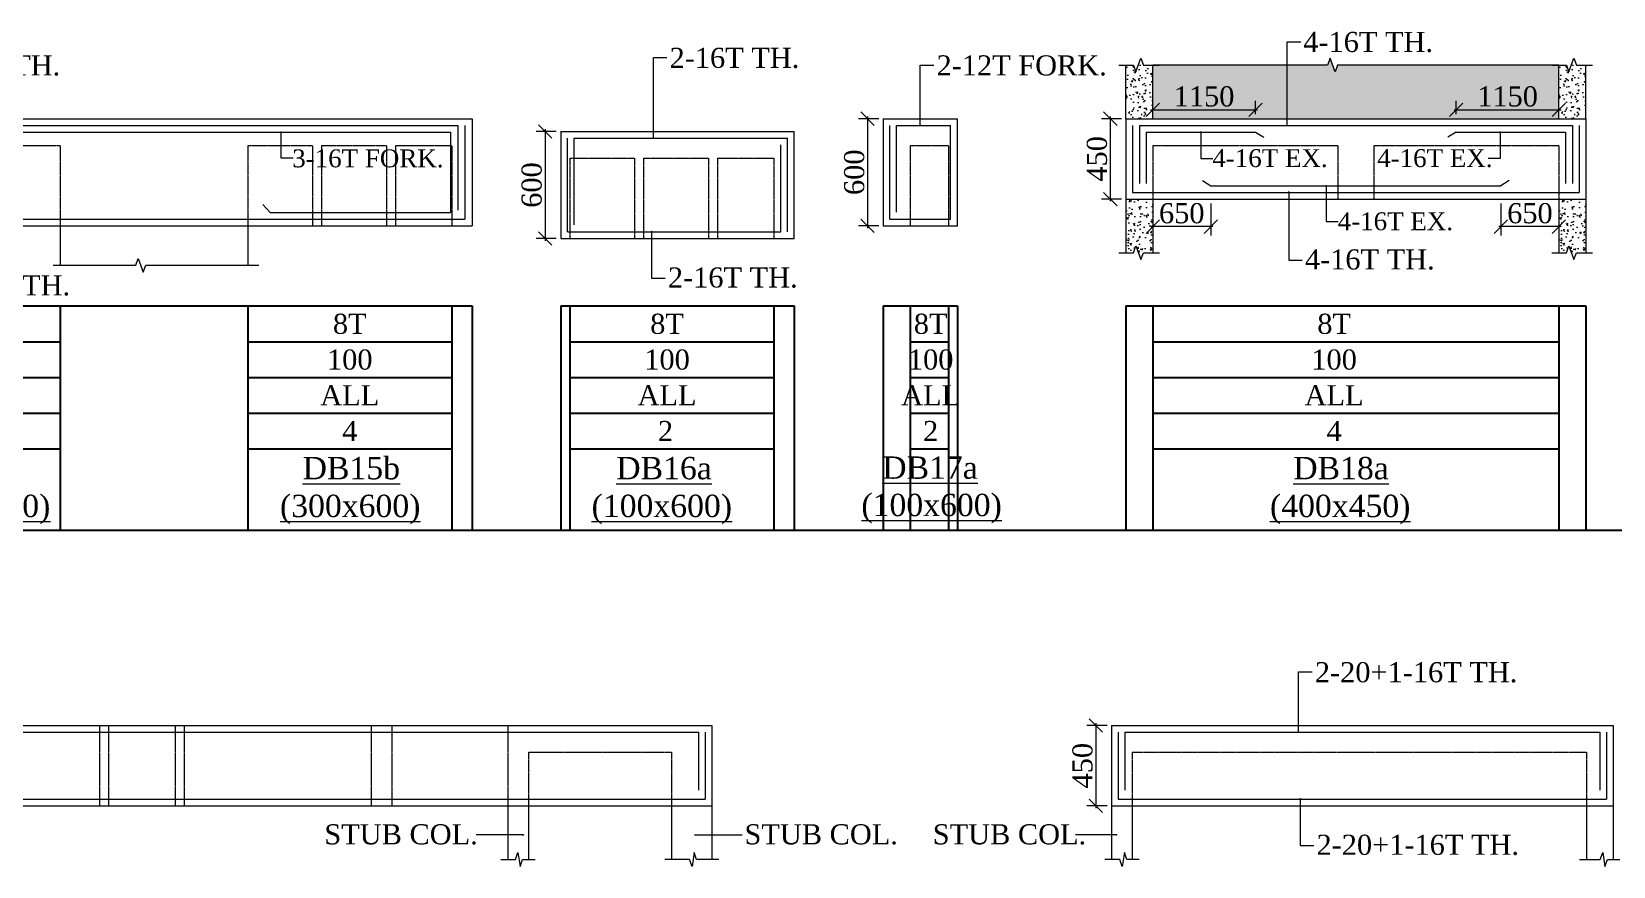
# Model space of a CAD drawing. Header units: millimetres. Extents: x 9787089 to 10042845, y -7706546 to -7623003.
# Drawn here: x 9929814 to 9947532, y -7682299 to -7672954 of the extents above; entities that cross this region are included whole.
import ezdxf
from ezdxf.enums import TextEntityAlignment as Align

# ---------------------------------------------------------------- set-up
doc = ezdxf.new("R2010")
doc.units = ezdxf.units.MM
doc.header["$LTSCALE"] = 10
doc.header["$PDMODE"] = 3
doc.linetypes.add('HIDDEN', pattern=[0.375, 0.25, -0.125])
doc.layers.add('S-COLUMN & WALL', color=7, linetype='Continuous', lineweight=18, true_color=0xfa321e)
for name, color, linetype, lineweight in [('S-CUT OUT LINE', 9, 'Continuous', 0), ('S-DIM L.S.', 7, 'Continuous', 0), ('S-HATCH', 8, 'Continuous', 0), ('S-L.S.SECTION', 5, 'Continuous', 0), ('S-L.S.SLAB LINE', 252, 'HIDDEN', 0), ('S-L.S.STEEL', 1, 'Continuous', 9), ('S-SECTION MARK', 7, 'Continuous', 0), ('S-TEXT', 7, 'Continuous', 0), ('S-TEXT L.S. BEAM NO.', 30, 'Continuous', 0), ('S-TEXT. L.S.', 7, 'Continuous', 0)]:
    doc.layers.add(name, color=color, linetype=linetype, lineweight=lineweight)
doc.layers.add('S-SHEET', color=250, linetype='Continuous')
doc.styles.add('135', font='arial.ttf', dxfattribs={"width": 0.8, "height": 135})
doc.styles.get("Standard").update_dxf_attribs({"font": 'arial.ttf'})
doc.styles.add('TEXT', font='times.ttf')
doc.dimstyles.new('75', dxfattribs={"dimtxt": 135, "dimasz": 90, "dimexe": 0.1, "dimexo": 0.03, "dimgap": 0.09, "dimtad": 1, "dimdec": 0, "dimzin": 0, "dimdsep": 46, "dimtxsty": '135', "dimblk": 'ARCHTICK', "dimcen": 0.09, "dimclrd": 256, "dimclre": 256, "dimclrt": 256, "dimadec": 0, "dimazin": 0, "dimtfac": 1, "dimtdec": 0, "dimtofl": 0, "dimtmove": 1, "dimatfit": 3, "dimldrblk": 'DOTSMALL', "dimfxl": 1, "dimtolj": 1, "dimtzin": 0, "dimlwd": -1, "dimlwe": -1, "dimarcsym": 0})
doc.dimstyles.new('SETU_1', dxfattribs={"dimtxt": 200, "dimasz": 150, "dimexe": 100, "dimexo": 50, "dimgap": 35, "dimtad": 1, "dimdec": 0, "dimzin": 0, "dimdsep": 46, "dimtxsty": 'Standard', "dimblk": 'OBLIQUE', "dimcen": 150, "dimdle": 25, "dimclrd": 256, "dimclre": 7, "dimclrt": 256, "dimadec": 0, "dimazin": 0, "dimtfac": 1, "dimtdec": 0, "dimtofl": 0, "dimtmove": 1, "dimatfit": 3, "dimfxl": 1, "dimtolj": 1, "dimtzin": 0, "dimlwd": -1, "dimlwe": 5, "dimarcsym": 1})
pattern_1 = [(50, (-308708.19, 96778.73), (182.184669, -15.9390855), [19.05, -209.55]), (355, (-308708.19, 96778.73), (-35.2434214, 191.0568452), [15.24, -167.6405842]), (100.4514447, (-308693, 96777.4), (146.941247, 175.117752), [16.1900088, -178.0902446]), (46.1842, (-308708.19, 96829.53), (271.079041, -42.042328), [28.575, -314.325]), (96.6355576, (-308685.6, 96826.03), (237.404134, 247.4261246), [24.285023, -267.135608]), (351.1841512, (-308708.2, 96829.53), (237.404134, 247.4261246), [22.859967, -251.459732]), (21, (-308682.79, 96816.83), (151.6143913, -102.2651982), [19.05, -209.55]), (326, (-308682.79, 96816.83), (61.8020283, 184.187966), [15.24, -167.64]), (71.451445, (-308670.15, 96808.3), (213.4164193, 81.922769), [16.1900088, -178.0899376]), (37.5, (-308708.186, 96778.73), (3.08860325, 84.55503887), [0, -165.608, 0, -170.18, 0, -168.275]), (7.5, (-308708.19, 96778.73), (66.8196625, 100.1805748), [0, -97.028, 0, -161.798, 0, -64.135]), (327.5, (-308764.83, 96778.73), (135.59059517, -5.728744), [0, -63.5, 0, -198.12, 0, -262.89]), (317.5, (-308790.23, 96778.73), (148.1291814, 25.426491), [0, -82.55, 0, -131.572, 0, -186.69])]
pattern_2 = [(50, (-303858.19, 96778.73), (182.184669, -15.9390855), [19.05, -209.55]), (355, (-303858.19, 96778.73), (-35.2434214, 191.0568452), [15.24, -167.6405842]), (100.4514447, (-303843, 96777.4), (146.941247, 175.117752), [16.1900088, -178.0902446]), (46.1842, (-303858.19, 96829.53), (271.079041, -42.042328), [28.575, -314.325]), (96.6355576, (-303835.6, 96826.03), (237.404134, 247.4261246), [24.285023, -267.135608]), (351.1841512, (-303858.2, 96829.53), (237.404134, 247.4261246), [22.859967, -251.459732]), (21, (-303832.79, 96816.83), (151.6143913, -102.2651982), [19.05, -209.55]), (326, (-303832.79, 96816.83), (61.8020283, 184.187966), [15.24, -167.64]), (71.451445, (-303820.15, 96808.3), (213.4164193, 81.922769), [16.1900088, -178.0899376]), (37.5, (-303858.186, 96778.73), (3.08860325, 84.55503887), [0, -165.608, 0, -170.18, 0, -168.275]), (7.5, (-303858.19, 96778.73), (66.8196625, 100.1805748), [0, -97.028, 0, -161.798, 0, -64.135]), (327.5, (-303914.83, 96778.73), (135.59059517, -5.728744), [0, -63.5, 0, -198.12, 0, -262.89]), (317.5, (-303940.23, 96778.73), (148.1291814, 25.426491), [0, -82.55, 0, -131.572, 0, -186.69])]

# ---------------------------------------------------------------- blocks, each defined once
blk = doc.blocks.new('_ArchTick')
at = {"color": 0, "linetype": 'ByBlock', "const_width": 0.15}
blk.add_lwpolyline([(-0.5, -0.5), (0.5, 0.5)], dxfattribs=at)
blk = doc.blocks.new('_Oblique')
at = {"color": 0, "linetype": 'ByBlock', "lineweight": -2}
blk.add_line((-0.5, -0.5), (0.5, 0.5), dxfattribs=at)
blk = doc.blocks.new('*D35')
at = {"layer": 'Defpoints', "color": 0, "transparency": 16777216}
for p in [(9935741, -7674071), (9935566, -7675271), (9935741, -7675271, 0)]:
    blk.add_point(p, dxfattribs=at)
at = {"layer": 'S-DIM L.S.', "color": 7, "lineweight": 5, "transparency": 16777216}
for p, q in [((9935691, -7674071), (9935466, -7674071)), ((9935691, -7675271), (9935466, -7675271))]:
    blk.add_line(p, q, dxfattribs=at)
at = {"layer": 'S-DIM L.S.', "transparency": 16777216}
blk.add_line((9935566, -7674046), (9935566, -7675296), dxfattribs=at)
at = {"layer": 'S-DIM L.S.', "transparency": 16777216, "xscale": 150, "yscale": 150, "zscale": 150}
for p, rotation in [((9935566, -7674071), 90), ((9935566, -7675271), 270)]:
    blk.add_blockref('_Oblique', p, dxfattribs=dict(at, rotation=rotation))
at = {"layer": 'S-DIM L.S.', "transparency": 16777216, "insert": (9935416, -7674671), "char_height": 225, "attachment_point": 5, "rotation": 90, "style": 'TEXT'}
blk.add_mtext('\\A1;600', dxfattribs=at)
blk = doc.blocks.new('*D36')
at = {"layer": 'Defpoints', "color": 0, "transparency": 16777216}
for p in [(9939353, -7673928), (9939178, -7675128), (9939353, -7675128)]:
    blk.add_point(p, dxfattribs=at)
at = {"layer": 'S-DIM L.S.', "color": 7, "lineweight": 5, "transparency": 16777216}
for p, q in [((9939303, -7673928), (9939078, -7673928)), ((9939303, -7675128), (9939078, -7675128))]:
    blk.add_line(p, q, dxfattribs=at)
at = {"layer": 'S-DIM L.S.', "transparency": 16777216}
blk.add_line((9939178, -7673903), (9939178, -7675153), dxfattribs=at)
at = {"layer": 'S-DIM L.S.', "transparency": 16777216, "xscale": 150, "yscale": 150, "zscale": 150}
for p, rotation in [((9939178, -7673928), 90), ((9939178, -7675128), 270)]:
    blk.add_blockref('_Oblique', p, dxfattribs=dict(at, rotation=rotation))
at = {"layer": 'S-DIM L.S.', "transparency": 16777216, "insert": (9939029, -7674528), "char_height": 225, "attachment_point": 5, "rotation": 90, "style": 'TEXT'}
blk.add_mtext('\\A1;600', dxfattribs=at)
blk = doc.blocks.new('*D37')
at = {"layer": 'Defpoints', "color": 0, "transparency": 16777216}
for p in [(9942072, -7673928), (9941897, -7674828), (9942072, -7674828)]:
    blk.add_point(p, dxfattribs=at)
at = {"layer": 'S-DIM L.S.', "color": 7, "lineweight": 5, "transparency": 16777216}
for p, q in [((9942022, -7673928), (9941797, -7673928)), ((9942022, -7674828), (9941797, -7674828))]:
    blk.add_line(p, q, dxfattribs=at)
at = {"layer": 'S-DIM L.S.', "transparency": 16777216}
blk.add_line((9941897, -7673903), (9941897, -7674853), dxfattribs=at)
at = {"layer": 'S-DIM L.S.', "transparency": 16777216, "xscale": 150, "yscale": 150, "zscale": 150}
for p, rotation in [((9941897, -7673928), 90), ((9941897, -7674828), 270)]:
    blk.add_blockref('_Oblique', p, dxfattribs=dict(at, rotation=rotation))
at = {"layer": 'S-DIM L.S.', "transparency": 16777216, "insert": (9941748, -7674378), "char_height": 225, "attachment_point": 5, "rotation": 90, "style": 'TEXT'}
blk.add_mtext('\\A1;450', dxfattribs=at)
blk = doc.blocks.new('*D44')
at = {"layer": 'Defpoints', "color": 0, "transparency": 16777216}
for p in [(9941911, -7680722), (9941735, -7681622), (9941911, -7681622)]:
    blk.add_point(p, dxfattribs=at)
at = {"layer": 'S-DIM L.S.', "color": 7, "lineweight": 5, "transparency": 16777216}
for p, q in [((9941861, -7680722), (9941635, -7680722)), ((9941861, -7681622), (9941635, -7681622))]:
    blk.add_line(p, q, dxfattribs=at)
at = {"layer": 'S-DIM L.S.', "transparency": 16777216}
blk.add_line((9941735, -7680697), (9941735, -7681647), dxfattribs=at)
at = {"layer": 'S-DIM L.S.', "transparency": 16777216, "xscale": 150, "yscale": 150, "zscale": 150}
for p, rotation in [((9941735, -7680722), 90), ((9941735, -7681622), 270)]:
    blk.add_blockref('_Oblique', p, dxfattribs=dict(at, rotation=rotation))
at = {"layer": 'S-DIM L.S.', "transparency": 16777216, "insert": (9941586, -7681172), "char_height": 225, "attachment_point": 5, "rotation": 90, "style": 'TEXT'}
blk.add_mtext('\\A1;450', dxfattribs=at)
blk = doc.blocks.new('*D63')
at = {"layer": 'Defpoints', "color": 0, "transparency": 16777216}
for p in [(9946272, -7674828), (9946922, -7674828), (9946272, -7675137)]:
    blk.add_point(p, dxfattribs=at)
at = {"layer": 'S-DIM L.S.', "color": 7, "lineweight": 5, "transparency": 16777216}
for p, q in [((9946272, -7674878), (9946272, -7675237)), ((9946922, -7674878), (9946922, -7675237))]:
    blk.add_line(p, q, dxfattribs=at)
at = {"layer": 'S-DIM L.S.', "transparency": 16777216}
blk.add_line((9946947, -7675137), (9946247, -7675137), dxfattribs=at)
at = {"layer": 'S-DIM L.S.', "transparency": 16777216, "xscale": 150, "yscale": 150, "zscale": 150, "rotation": 180}
blk.add_blockref('_Oblique', (9946272, -7675137), dxfattribs=at)
at = {"layer": 'S-DIM L.S.', "transparency": 16777216, "xscale": 150, "yscale": 150, "zscale": 150}
blk.add_blockref('_Oblique', (9946922, -7675137), dxfattribs=at)
at = {"layer": 'S-DIM L.S.', "transparency": 16777216, "insert": (9946597, -7674988), "char_height": 225, "attachment_point": 5, "style": 'TEXT'}
blk.add_mtext('\\A1;650', dxfattribs=at)
blk = doc.blocks.new('*D64')
at = {"layer": 'Defpoints', "color": 0, "transparency": 16777216}
for p in [(9942372, -7674828), (9943022, -7674828), (9942372, -7675137)]:
    blk.add_point(p, dxfattribs=at)
at = {"layer": 'S-DIM L.S.', "color": 7, "lineweight": 5, "transparency": 16777216}
for p, q in [((9942372, -7674878), (9942372, -7675237)), ((9943022, -7674878), (9943022, -7675237))]:
    blk.add_line(p, q, dxfattribs=at)
at = {"layer": 'S-DIM L.S.', "transparency": 16777216}
blk.add_line((9943047, -7675137), (9942347, -7675137), dxfattribs=at)
at = {"layer": 'S-DIM L.S.', "transparency": 16777216, "xscale": 150, "yscale": 150, "zscale": 150, "rotation": 180}
blk.add_blockref('_Oblique', (9942372, -7675137), dxfattribs=at)
at = {"layer": 'S-DIM L.S.', "transparency": 16777216, "xscale": 150, "yscale": 150, "zscale": 150}
blk.add_blockref('_Oblique', (9943022, -7675137), dxfattribs=at)
at = {"layer": 'S-DIM L.S.', "transparency": 16777216, "insert": (9942697, -7674988), "char_height": 225, "attachment_point": 5, "style": 'TEXT'}
blk.add_mtext('\\A1;650', dxfattribs=at)
blk = doc.blocks.new('*D65')
at = {"layer": 'Defpoints', "color": 0, "transparency": 16777216}
for p in [(9943522, -7673830), (9942372, -7673928, 0), (9943522, -7673928, 0)]:
    blk.add_point(p, dxfattribs=at)
at = {"layer": 'S-DIM L.S.', "transparency": 16777216}
blk.add_line((9942347, -7673830), (9943547, -7673830), dxfattribs=at)
at = {"layer": 'S-DIM L.S.', "color": 7, "lineweight": 5, "transparency": 16777216}
for p, q in [((9942372, -7673878), (9942372, -7673730)), ((9943522, -7673878), (9943522, -7673730))]:
    blk.add_line(p, q, dxfattribs=at)
at = {"layer": 'S-DIM L.S.', "transparency": 16777216, "xscale": 150, "yscale": 150, "zscale": 150, "rotation": 180}
blk.add_blockref('_Oblique', (9942372, -7673830), dxfattribs=at)
at = {"layer": 'S-DIM L.S.', "transparency": 16777216, "xscale": 150, "yscale": 150, "zscale": 150}
blk.add_blockref('_Oblique', (9943522, -7673830), dxfattribs=at)
at = {"layer": 'S-DIM L.S.', "transparency": 16777216, "insert": (9942947, -7673680), "char_height": 225, "attachment_point": 5, "style": 'TEXT'}
blk.add_mtext('\\A1;1150', dxfattribs=at)
blk = doc.blocks.new('*D66')
at = {"layer": 'Defpoints', "color": 0, "transparency": 16777216}
for p in [(9946922, -7673830), (9945772, -7673928, 0), (9946922, -7673928, 0)]:
    blk.add_point(p, dxfattribs=at)
at = {"layer": 'S-DIM L.S.', "transparency": 16777216}
blk.add_line((9945747, -7673830), (9946947, -7673830), dxfattribs=at)
at = {"layer": 'S-DIM L.S.', "color": 7, "lineweight": 5, "transparency": 16777216}
for p, q in [((9945772, -7673878), (9945772, -7673730)), ((9946922, -7673878), (9946922, -7673730))]:
    blk.add_line(p, q, dxfattribs=at)
at = {"layer": 'S-DIM L.S.', "transparency": 16777216, "xscale": 150, "yscale": 150, "zscale": 150, "rotation": 180}
blk.add_blockref('_Oblique', (9945772, -7673830), dxfattribs=at)
at = {"layer": 'S-DIM L.S.', "transparency": 16777216, "xscale": 150, "yscale": 150, "zscale": 150}
blk.add_blockref('_Oblique', (9946922, -7673830), dxfattribs=at)
at = {"layer": 'S-DIM L.S.', "transparency": 16777216, "insert": (9946347, -7673680), "char_height": 225, "attachment_point": 5, "style": 'TEXT'}
blk.add_mtext('\\A1;1150', dxfattribs=at)

msp = doc.modelspace()

# ---------------------------------------------------------------- hatches: boundary and pattern name
at = {"layer": 'S-HATCH', "linetype": 'ByBlock'}
h = msp.add_hatch(dxfattribs=at)
h.set_pattern_fill('AR-CONC', color=256)
h.set_pattern_definition(pattern_1)
h.paths.add_polyline_path([(9942372.2, -7673328.3), (9942267.6, -7673328.3), (9942239.7, -7673251.4), (9942183.7, -7673405.1), (9942155.7, -7673328.3), (9942072.2, -7673328.3), (9942072.2, -7673928.3), (9942372.2, -7673928.3)])
at = {"layer": 'S-HATCH'}
h = msp.add_hatch(dxfattribs=at)
h.set_pattern_fill('AR-CONC', color=256)
h.set_pattern_definition([(50, (-136152.8, -51780.12), (182.184669, -15.9390855), [19.05, -209.55]), (355, (-136152.8, -51780.12), (-35.2434214, 191.0568452), [15.24, -167.6405842]), (100.4514447, (-136137.62, -51781.45), (146.941247, 175.117752), [16.1900088, -178.0902446]), (46.1842, (-136152.8, -51729.32), (271.079041, -42.042328), [28.575, -314.325]), (96.6355576, (-136130.2, -51732.83), (237.404134, 247.4261246), [24.285023, -267.135608]), (351.1841512, (-136152.8, -51729.32), (237.404134, 247.4261246), [22.859967, -251.459732]), (21, (-136127.4, -51742.02), (151.6143913, -102.2651982), [19.05, -209.55]), (326, (-136127.4, -51742.02), (61.8020283, 184.187966), [15.24, -167.64]), (71.451445, (-136114.77, -51750.54), (213.4164193, 81.922769), [16.1900088, -178.0899376]), (37.5, (-136152.8, -51780.12), (3.08860325, 84.55503887), [0, -165.608, 0, -170.18, 0, -168.275]), (7.5, (-136152.8, -51780.12), (66.8196625, 100.1805748), [0, -97.028, 0, -161.798, 0, -64.135]), (327.5, (-136209.44, -51780.12), (135.59059517, -5.728744), [0, -63.5, 0, -198.12, 0, -262.89]), (317.5, (-136234.84, -51780.12), (148.1291814, 25.426491), [0, -82.55, 0, -131.572, 0, -186.69])])
h.paths.add_polyline_path([(9946922.2, -7673328.3), (9944441.8, -7673328.3), (9944413.8, -7673405.1), (9944357.9, -7673251.4), (9944329.9, -7673328.3), (9942372.2, -7673328.3), (9942372.2, -7673928.3), (9946922.2, -7673928.3)])
at = {"layer": 'S-HATCH', "linetype": 'ByBlock'}
h = msp.add_hatch(dxfattribs=at)
h.set_pattern_fill('AR-CONC', color=256)
h.set_pattern_definition(pattern_2)
h.paths.add_polyline_path([(9947222.2, -7673328.3), (9947117.6, -7673328.3), (9947089.7, -7673251.4), (9947033.7, -7673405.1), (9947005.7, -7673328.3), (9946922.2, -7673328.3), (9946922.2, -7673928.3), (9947222.2, -7673928.3)])
h = msp.add_hatch(dxfattribs=at)
h.set_pattern_fill('AR-CONC', color=256)
h.set_pattern_definition(pattern_1)
h.paths.add_polyline_path([(9942372.2, -7675428.3), (9942267.6, -7675428.3), (9942239.7, -7675505.1), (9942183.7, -7675351.4), (9942155.7, -7675428.3), (9942072.2, -7675428.3), (9942072.2, -7674828.3), (9942372.2, -7674828.3)])
h = msp.add_hatch(dxfattribs=at)
h.set_pattern_fill('AR-CONC', color=256)
h.set_pattern_definition(pattern_2)
h.paths.add_polyline_path([(9947222.2, -7675428.3), (9947117.6, -7675428.3), (9947089.7, -7675505.1), (9947033.7, -7675351.4), (9947005.7, -7675428.3), (9946922.2, -7675428.3), (9946922.2, -7674828.3), (9947222.2, -7674828.3)])

# ---------------------------------------------------------------- linework, layer by layer
at = {"layer": 'S-COLUMN & WALL', "color": 230, "ltscale": 0.1, "true_color": 0xff148a}
for p, q in [((9935148.3, -7681622.1, 0), (9935148.3, -7682222.1, 0)), ((9935378.3, -7681622.1, 0), (9935378.3, -7682222.1, 0))]:
    msp.add_line(p, q, dxfattribs=at)
at = {"layer": 'S-COLUMN & WALL', "color": 20, "ltscale": 0.1, "true_color": 0xff2424}
for p, q in [((9936983.2, -7681622.1, 0), (9936983.2, -7682222.1, 0)), ((9937433.2, -7681622.1), (9937433.2, -7682222.1)), ((9941910.6, -7681622.1, 0), (9941910.6, -7682222.1, 0)), ((9942140.6, -7681622.1), (9942140.6, -7682222.1))]:
    msp.add_line(p, q, dxfattribs=at)
at = {"layer": 'S-COLUMN & WALL', "color": 230, "ltscale": 0.1, "true_color": 0xff148a, "elevation": 0}
msp.add_lwpolyline([(9935070, -7682222.1), (9935233.1, -7682222.1), (9935261.1, -7682145.3), (9935285.1, -7682299), (9935313, -7682222.1), (9935453.3, -7682222.1)], dxfattribs=at)
at = {"layer": 'S-COLUMN & WALL', "color": 20, "ltscale": 0.1, "true_color": 0xff2424, "elevation": 0}
for points in [[(9937511.5, -7682222.1), (9937263.3, -7682222.1), (9937235.3, -7682145.3), (9937211.3, -7682299), (9937183.4, -7682222.1), (9936908.2, -7682222.1)], [(9942218.9, -7682222.1), (9942083.2, -7682222.1), (9942055.2, -7682145.3), (9942031.2, -7682299), (9942003.3, -7682222.1), (9941835.6, -7682222.1)]]:
    msp.add_lwpolyline(points, dxfattribs=at)
at = {"layer": 'S-CUT OUT LINE', "color": 5, "elevation": 0}
for points in [[(9941993.9, -7673328.3), (9942155.7, -7673328.3), (9942183.7, -7673405.1), (9942239.7, -7673251.4), (9942267.6, -7673328.3), (9942447.2, -7673328.3)], [(9946922.2, -7673328.3), (9944441.8, -7673328.3), (9944413.8, -7673405.1), (9944357.9, -7673251.4), (9944329.9, -7673328.3), (9942372.2, -7673328.3)], [(9946843.9, -7673328.3), (9947005.7, -7673328.3), (9947033.7, -7673405.1), (9947089.7, -7673251.4), (9947117.6, -7673328.3), (9947297.2, -7673328.3)], [(9930057, -7675568.6), (9930979.6, -7675568.6), (9931007.6, -7675491.8), (9931063.5, -7675645.5), (9931091.5, -7675568.6), (9932359.2, -7675568.6)], [(9941993.9, -7675428.3), (9942155.7, -7675428.3), (9942183.7, -7675351.4), (9942239.7, -7675505.1), (9942267.6, -7675428.3), (9942447.2, -7675428.3)], [(9946843.9, -7675428.3), (9947005.7, -7675428.3), (9947033.7, -7675351.4), (9947089.7, -7675505.1), (9947117.6, -7675428.3), (9947297.2, -7675428.3)]]:
    msp.add_lwpolyline(points, dxfattribs=at)
at = {"layer": 'S-L.S.SECTION'}
for p, q in [((9942072.2, -7673928.3, 0), (9942072.2, -7673328.3, 0)), ((9942372.2, -7673928.3, 0), (9942372.2, -7673328.3, 0)), ((9946922.2, -7673928.3, 0), (9946922.2, -7673328.3, 0)), ((9947222.2, -7673928.3, 0), (9947222.2, -7673328.3, 0)), ((9926540.2, -7673928.3), (9934750.3, -7673928.3)), ((9934750.3, -7673928.3), (9934750.3, -7675128.3)), ((9935741.1, -7674070.6), (9938356.1, -7674070.6, 0)), ((9935741.1, -7674070.6), (9935741.1, -7675270.6)), ((9938356.1, -7675270.6, 0), (9938356.1, -7674070.6, 0)), ((9939353.5, -7673928.3), (9940183.5, -7673928.3)), ((9939353.5, -7673928.3), (9939353.5, -7675128.3)), ((9940183.5, -7675128.3), (9940183.5, -7673928.3)), ((9942072.2, -7673928.3), (9947222.3, -7673928.3, 0)), ((9942072.2, -7673928.3), (9942072.2, -7674828.3)), ((9947222.3, -7673928.3, 0), (9947222.3, -7674828.3, 0)), ((9942072.2, -7674828.3), (9947222.3, -7674828.3, 0)), ((9942072.2, -7674828.3, 0), (9942072.2, -7675428.3, 0)), ((9942372.2, -7674828.3, 0), (9942372.2, -7675428.3, 0)), ((9946922.2, -7674828.3, 0), (9946922.2, -7675428.3, 0)), ((9947222.2, -7674828.3, 0), (9947222.2, -7675428.3, 0)), ((9926540.2, -7675128.3), (9934750.3, -7675128.3)), ((9930135.2, -7675128.3), (9930135.2, -7675568.6)), ((9932235.2, -7675128.3), (9932235.2, -7675568.6)), ((9939353.5, -7675128.3), (9940183.5, -7675128.3)), ((9935741.1, -7675270.6), (9938356.1, -7675270.6, 0)), ((9925113.2, -7680722.1, 0), (9937433.2, -7680722.1)), ((9937433.2, -7680722.1), (9937433.2, -7681622.1)), ((9941910.6, -7680722.1), (9947530.6, -7680722.1, 0)), ((9941910.6, -7680722.1), (9941910.6, -7681622.1)), ((9947530.6, -7680722.1, 0), (9947530.6, -7681622.1, 0)), ((9925113.2, -7681622.1, 0), (9937433.2, -7681622.1)), ((9941910.6, -7681622.1), (9947530.6, -7681622.1, 0)), ((9947230.5, -7681622.1), (9947230.5, -7682222.1)), ((9947530.5, -7681622.1, 0), (9947530.5, -7682222.1, 0))]:
    msp.add_line(p, q, dxfattribs=at)
at = {"layer": 'S-L.S.SECTION', "elevation": 0}
msp.add_lwpolyline([(9947152.2, -7682222.1), (9947385.4, -7682222.1), (9947413.4, -7682145.3), (9947437.3, -7682299), (9947465.3, -7682222.1), (9947605.5, -7682222.1)], dxfattribs=at)
at = {"layer": 'S-L.S.SLAB LINE', "ltscale": 0.3}
for p, q in [((9928340.2, -7674228.3), (9930135.2, -7674228.3)), ((9930135.2, -7674228.3), (9930135.2, -7675128.3)), ((9932235.2, -7674228.3), (9932960.2, -7674228.3)), ((9932235.2, -7674228.3), (9932235.2, -7675128.3)), ((9932960.2, -7674228.3), (9932960.2, -7675128.3)), ((9933060.2, -7674228.3), (9933790.2, -7674228.3)), ((9933060.2, -7674228.3), (9933060.2, -7675128.3)), ((9933790.2, -7674228.3), (9933790.2, -7675128.3)), ((9933890.2, -7674228.3), (9934520.2, -7674228.3)), ((9933890.2, -7674228.3), (9933890.2, -7675128.3)), ((9934520.2, -7674228.3), (9934520.2, -7675128.3)), ((9939353.5, -7674228.3), (9939353.5, -7674228.3)), ((9939653.5, -7674228.3), (9940083.5, -7674228.3)), ((9939653.5, -7674228.3), (9939653.5, -7675128.3)), ((9940083.5, -7674228.3), (9940083.5, -7675128.3)), ((9942372.3, -7674228.3, 0), (9944447.2, -7674228.3, 0)), ((9942372.3, -7674228.3, 0), (9942372.3, -7674828.3, 0)), ((9944447.2, -7674228.3), (9944447.2, -7674828.3)), ((9944847.2, -7674228.3), (9946922.2, -7674228.3, 0)), ((9944847.2, -7674228.3), (9944847.2, -7674828.3)), ((9946922.2, -7674228.3, 0), (9946922.2, -7674828.3, 0)), ((9935741.1, -7674370.6), (9935741.1, -7674370.6)), ((9935841, -7674370.6, 0), (9936568.6, -7674370.6)), ((9935841, -7674370.6, 0), (9935841, -7675270.6, 0)), ((9936568.6, -7674370.6), (9936568.6, -7675270.6)), ((9936668.6, -7674370.6), (9937396.1, -7674370.6)), ((9936668.6, -7674370.6), (9936668.6, -7675270.6)), ((9937396.1, -7674370.6), (9937396.1, -7675270.6)), ((9937496.1, -7674370.6), (9938126.1, -7674370.6, 0)), ((9937496.1, -7674370.6), (9937496.1, -7675270.6)), ((9938126.1, -7674370.6, 0), (9938126.1, -7675270.6, 0)), ((9930573.2, -7680722.1), (9930573.2, -7681622.1)), ((9930673.2, -7680722.1), (9930673.2, -7681622.1)), ((9931423.2, -7680722.1), (9931423.2, -7681622.1)), ((9931523.2, -7680722.1), (9931523.2, -7681622.1)), ((9933618.3, -7680722.1), (9933618.3, -7681622.1)), ((9933848.3, -7680722.1), (9933848.3, -7681622.1)), ((9935148.3, -7680722.1, 0), (9935148.3, -7681622.1, 0)), ((9935378.3, -7681022.1, 0), (9935378.3, -7681622.1, 0)), ((9935378.3, -7681022.1, 0), (9936983.2, -7681022.1)), ((9936983.2, -7681022.1), (9936983.2, -7681622.1)), ((9942140.7, -7681022.1), (9947230.5, -7681022.1, 0)), ((9942140.7, -7681022.1), (9942140.7, -7681622.1)), ((9947230.5, -7681022.1), (9947230.5, -7681622.1))]:
    msp.add_line(p, q, dxfattribs=at)
at = {"layer": 'S-L.S.STEEL'}
for p, q in [((9926690.2, -7674003.3), (9934586.4, -7674003.3)), ((9926765.2, -7674078.3), (9934504.4, -7674078.3)), ((9934504.4, -7674078.3), (9934504.4, -7674978.3)), ((9934586.4, -7674003.3), (9934586.4, -7674953.4)), ((9934668.3, -7674003.3), (9934668.3, -7675053.3)), ((9939428.5, -7675053.3), (9939428.5, -7674003.3)), ((9939503.5, -7674003.3), (9940108.5, -7674003.3)), ((9939503.5, -7674973.6), (9939503.5, -7674003.3)), ((9940108.5, -7675053.3), (9940108.5, -7674003.3)), ((9942147.2, -7674004.7), (9942147.2, -7674753.3)), ((9942222.2, -7674003.3), (9942222.2, -7674652)), ((9942297.2, -7674078.3), (9942297.2, -7674652)), ((9943522.2, -7674078.3, 0), (9943615.7, -7674135.5, 0)), ((9945772.2, -7674078.3, 0), (9945678.7, -7674135.5, 0)), ((9946997.3, -7674078.3, 0), (9946997.3, -7674652, 0)), ((9947072.3, -7674003.3, 0), (9947072.3, -7674652, 0)), ((9947147.3, -7674004.7, 0), (9947147.3, -7674753.3, 0)), ((9935816.1, -7675195.6), (9935816.1, -7674145.6)), ((9935891.1, -7674145.6), (9938281.1, -7674145.6, 0)), ((9935891.1, -7675116), (9935891.1, -7674145.6)), ((9938206.1, -7675195.6, 0), (9938206.1, -7674220.6, 0)), ((9938281.1, -7675195.6, 0), (9938281.1, -7674145.6, 0)), ((9942147.2, -7674753.3), (9947147.3, -7674753.3, 0)), ((9942928.8, -7674621, 0), (9943022.3, -7674678.3, 0)), ((9943022.3, -7674678.3, 0), (9946272.3, -7674678.3, 0)), ((9946365.8, -7674621, 0), (9946272.3, -7674678.3, 0)), ((9932403.6, -7674888.3), (9932486.2, -7674978.3)), ((9926615.2, -7675053.3), (9934668.3, -7675053.3)), ((9932486.2, -7674978.3), (9934504.4, -7674978.3)), ((9939428.5, -7675053.3), (9940108.5, -7675053.3)), ((9935816.1, -7675195.6), (9938206.1, -7675195.6, 0)), ((9937283.2, -7680797.1), (9937283.2, -7681445.9)), ((9937358.2, -7680798.5), (9937358.2, -7681547.1)), ((9941985.6, -7680798.5), (9941985.6, -7681547.1)), ((9942060.6, -7680797.1), (9942060.6, -7681445.9)), ((9947380.6, -7680797.1, 0), (9947380.6, -7681445.9, 0)), ((9947455.6, -7680798.5, 0), (9947455.6, -7681547.1, 0)), ((9925188.2, -7681547.1, 0), (9937358.2, -7681547.1)), ((9941985.6, -7681547.1), (9947455.6, -7681547.1, 0))]:
    msp.add_line(p, q, dxfattribs=at)
for points in [[(9942222.2, -7674003.3, 0), (9947072.3, -7674003.3, 0)], [(9942297.2, -7674078.3, 0), (9943522.2, -7674078.3, 0)], [(9945772.2, -7674078.3, 0), (9946997.3, -7674078.3, 0)], [(9925263.2, -7680797.1, 0), (9937283.2, -7680797.1, 0)], [(9942060.6, -7680797.1, 0), (9947380.6, -7680797.1, 0)]]:
    msp.add_polyline3d(points, dxfattribs=at)
at = {"layer": 'S-SHEET'}
for p, q in [((9926540.2, -7676024.8, 0), (9934750.3, -7676024.8, 0)), ((9930135.2, -7676024.8), (9930135.2, -7678534)), ((9932235.2, -7676024.8), (9932235.2, -7678534)), ((9934520.3, -7676024.8), (9934520.3, -7678534)), ((9934750.3, -7676024.8), (9934750.3, -7678534)), ((9935741.1, -7676024.8, 0), (9938356.1, -7676024.8, 0)), ((9935741.1, -7676024.8), (9935741.1, -7678534)), ((9935841, -7676024.8), (9935841, -7678534)), ((9938126.1, -7676024.8), (9938126.1, -7678534)), ((9938356.1, -7676024.8), (9938356.1, -7678534)), ((9939353.5, -7676024.8, 0), (9940183.5, -7676024.8, 0)), ((9939353.5, -7676024.8), (9939353.5, -7678534)), ((9939653.5, -7676024.8, 0), (9939653.5, -7678534, 0)), ((9940083.5, -7676024.8), (9940083.5, -7678534)), ((9940183.5, -7676024.8), (9940183.5, -7678534)), ((9942072.2, -7676024.8, 0), (9947222.2, -7676024.8, 0)), ((9942072.2, -7676024.8), (9942072.2, -7678534)), ((9942372.2, -7676024.8, 0), (9942372.2, -7678534, 0)), ((9946922.2, -7676024.8, 0), (9946922.2, -7678534, 0)), ((9947222.2, -7676024.8), (9947222.2, -7678534)), ((9928340.2, -7676424.8, 0), (9930135.2, -7676424.8, 0)), ((9932235.2, -7676424.8, 0), (9934520.3, -7676424.8, 0)), ((9935841, -7676424.8, 0), (9938126.1, -7676424.8, 0)), ((9939653.5, -7676424.8, 0), (9940083.5, -7676424.8, 0)), ((9942372.2, -7676424.8, 0), (9946922.2, -7676424.8, 0)), ((9928340.2, -7676824.8, 0), (9930135.2, -7676824.8, 0)), ((9932235.2, -7676824.8, 0), (9934520.3, -7676824.8, 0)), ((9935841, -7676824.8, 0), (9938126.1, -7676824.8, 0)), ((9939653.5, -7676824.8, 0), (9940083.5, -7676824.8, 0)), ((9942372.2, -7676824.8, 0), (9946922.2, -7676824.8, 0)), ((9928340.2, -7677224.8, 0), (9930135.2, -7677224.8, 0)), ((9932235.2, -7677224.8, 0), (9934520.3, -7677224.8, 0)), ((9935841, -7677224.8, 0), (9938126.1, -7677224.8, 0)), ((9939653.5, -7677224.8, 0), (9940083.5, -7677224.8, 0)), ((9942372.2, -7677224.8, 0), (9946922.2, -7677224.8, 0)), ((9928340.2, -7677624.8, 0), (9930135.2, -7677624.8, 0)), ((9932235.2, -7677624.8, 0), (9934520.3, -7677624.8, 0)), ((9935841, -7677624.8, 0), (9938126.1, -7677624.8, 0)), ((9939653.5, -7677624.8, 0), (9940083.5, -7677624.8, 0)), ((9942372.2, -7677624.8, 0), (9946922.2, -7677624.8, 0)), ((9914783.4, -7678534), (9966117.6, -7678534)), ((9926540.2, -7678534, 0), (9934750.3, -7678534, 0)), ((9935741.1, -7678534, 0), (9938356.1, -7678534, 0)), ((9939353.5, -7678534, 0), (9940183.5, -7678534, 0)), ((9942072.2, -7678534, 0), (9947222.2, -7678534, 0))]:
    msp.add_line(p, q, dxfattribs=at)

# ---------------------------------------------------------------- texts
at = {"layer": 'S-COLUMN & WALL', "color": 230, "ltscale": 0.1, "true_color": 0xff148a, "style": 'TEXT'}
msp.add_text('STUB COL.', height=225, dxfattribs=at).set_placement((9933092.9, -7682052.7, 0))
at = {"layer": 'S-COLUMN & WALL', "color": 20, "ltscale": 0.1, "true_color": 0xff2424, "style": 'TEXT'}
for p in [(9937799, -7682052.7, 0), (9939908.1, -7682052.7, 0)]:
    msp.add_text('STUB COL.', height=225, dxfattribs=at).set_placement(p)
at = {"layer": 'S-TEXT', "linetype": 'ByBlock', "style": 'TEXT'}
for s, p in [('8T', (9933377.5, -7676224.8, 0)), ('8T', (9936931.6, -7676224.8, 0)), ('8T', (9939884.5, -7676224.8, 0)), ('8T', (9944403.8, -7676224.8, 0)), ('100', (9933377.5, -7676624.8, 0)), ('100', (9936931.6, -7676624.8, 0)), ('100', (9939884.5, -7676624.8, 0)), ('100', (9944403.8, -7676624.8, 0)), ('ALL', (9933377.5, -7677024.8, 0)), ('ALL', (9936931.6, -7677024.8, 0)), ('ALL', (9939884.5, -7677024.8, 0)), ('ALL', (9944403.8, -7677024.8, 0)), ('4', (9933377.5, -7677424.8, 0)), ('2', (9936914.3, -7677424.8, 0)), ('2', (9939884.5, -7677424.8, 0)), ('4', (9944403.8, -7677424.8, 0))]:
    msp.add_text(s, height=225, dxfattribs=at).set_placement(p, align=Align.MIDDLE_CENTER)
at = {"layer": 'S-TEXT L.S. BEAM NO.', "linetype": 'ByBlock', "style": 'TEXT'}
for s, p in [('%%UDB15b', (9932849.7, -7677965.4, 0)), ('%%U(300x600)', (9928450.4, -7678388.4, 0)), ('%%U(300x600)', (9932596.1, -7678388.4, 0))]:
    msp.add_text(s, height=250, dxfattribs=at).set_placement(p)
at = {"layer": 'S-TEXT L.S. BEAM NO.', "color": 2, "linetype": 'ByBlock', "style": 'TEXT'}
for s, p in [('%%UDB16a', (9936362.8, -7677965.4, 0)), ('%%UDB17a', (9939341.8, -7677959.8, 0)), ('%%U(100x600)', (9936086.5, -7678388.4, 0)), ('%%U(100x600)', (9939108.6, -7678377.9, 0))]:
    msp.add_text(s, height=250, dxfattribs=at).set_placement(p)
at = {"layer": 'S-TEXT L.S. BEAM NO.', "color": 221, "linetype": 'ByBlock', "style": 'TEXT'}
for s, p in [('%%UDB18a', (9943946.1, -7677965.4, 0)), ('%%U(400x450)', (9943685.5, -7678388.4, 0))]:
    msp.add_text(s, height=250, dxfattribs=at).set_placement(p)
at = {"layer": 'S-TEXT. L.S.', "style": 'TEXT'}
for s, height, p in [('4-16T TH.', 225, (9944058.2, -7673181.3, 0)), ('2-16T TH.', 225, (9936959.7, -7673359.4, 0)), ('3-20T TH.', 225, (9928680.5, -7673444, 0)), ('2-12T FORK.', 225, (9939950.3, -7673444, 0)), ('3-16T FORK.', 200, (9932733.1, -7674472.4, 0)), ('4-16T EX.', 200, (9943039.5, -7674469.5, 0)), ('4-16T EX.', 200, (9944886.3, -7674469.5, 0)), ('4-16T EX.', 200, (9944444, -7675176.7, 0)), ('4-16T TH.', 225, (9944076.6, -7675616.3, 0)), ('2-16T TH.', 225, (9936941, -7675818.5, 0)), ('3-20T TH.', 225, (9928792.1, -7675907, 0)), ('2-20+1-16T TH.', 225, (9944188.1, -7680237.9, 0)), ('2-20+1-16T TH.', 225, (9944206.5, -7682170, 0))]:
    msp.add_text(s, height=height, dxfattribs=at).set_placement(p)

# ---------------------------------------------------------------- dimensions: what is measured, and where the dimension line sits
at = {"layer": 'S-DIM L.S.'}
for base, p1, p2, picture, middle in [((9943522.2, -7673829.9), (9942372.2, -7673928.3, 0), (9943522.2, -7673928.3, 0), '*D65', (9942947.2, -7673680.5)), ((9946922.2, -7673829.9, 0), (9945772.2, -7673928.3, 0), (9946922.2, -7673928.3, 0), '*D66', (9946347.2, -7673680.5, 0))]:
    dim = msp.add_linear_dim(base=base, p1=p1, p2=p2, dimstyle='SETU_1', override={"dimtxt": 225, "dimtxsty": 'TEXT'}, dxfattribs=at)
    dim.commit()
    dim.dimension.update_dxf_attribs({"geometry": picture, "text_midpoint": middle})
at = {"layer": 'S-DIM L.S.', "color": 7}
for base, p1, p2, picture, middle in [((9939178.3, -7675128.3, 0), (9939353.5, -7673928.3, 0), (9939353.5, -7675128.3, 0), '*D36', (9939028.9, -7674528.3, 0)), ((9941897, -7674828.3, 0), (9942072.2, -7673928.3, 0), (9942072.2, -7674828.3, 0), '*D37', (9941747.6, -7674378.3, 0)), ((9935565.9, -7675270.6, 0), (9935741.1, -7674070.6, 0), (9935741.1, -7675270.6), '*D35', (9935416.5, -7674670.6, 0)), ((9941735.4, -7681622.1, 0), (9941910.6, -7680722.1, 0), (9941910.6, -7681622.1, 0), '*D44', (9941586, -7681172.1, 0))]:
    dim = msp.add_linear_dim(base=base, p1=p1, p2=p2, angle=90, dimstyle='SETU_1', override={"dimtxt": 225, "dimlfac": 0.5, "dimtxsty": 'TEXT'}, dxfattribs=at)
    dim.commit()
    dim.dimension.update_dxf_attribs({"geometry": picture, "text_midpoint": middle})
at = {"layer": 'S-DIM L.S.'}
for base, p1, p2, picture, middle in [((9942372.3, -7675137.2, 0), (9943022.3, -7674828.3, 0), (9942372.3, -7674828.3, 0), '*D64', (9942697.3, -7675137.2, 0)), ((9946272.3, -7675137.2, 0), (9946922.3, -7674828.3, 0), (9946272.3, -7674828.3, 0), '*D63', (9946597.3, -7675137.2, 0))]:
    dim = msp.add_linear_dim(base=base, p1=p1, p2=p2, dimstyle='SETU_1', override={"dimtxt": 225, "dimtxsty": 'TEXT'}, dxfattribs=at)
    dim.commit()
    dim.dimension.update_dxf_attribs({"geometry": picture, "text_midpoint": middle, "dimtype": 160})

# ---------------------------------------------------------------- leaders
at = {"layer": 'S-SECTION MARK'}
for points in [[(9943876.6, -7674003.3, 0), (9943876.6, -7673066.1, 0), (9944029.1, -7673066.1, 0)], [(9936778.1, -7674145.6, 0), (9936778.1, -7673244.2, 0), (9936930.6, -7673244.2, 0)], [(9939768.7, -7674003.3, 0), (9939768.7, -7673328.9, 0), (9939921.2, -7673328.9, 0)], [(9932605.2, -7674078.3, 0), (9932605.2, -7674367.2, 0), (9932744.6, -7674367.2, 0)], [(9942909.7, -7674078.3, 0), (9942909.7, -7674373.4, 0), (9943044.2, -7674373.4, 0)], [(9946262.8, -7674078.3, 0), (9946262.8, -7674373.4, 0), (9946128.4, -7674373.4, 0)], [(9943894.9, -7674749.3, 0), (9943894.9, -7675511.5, 0), (9944047.5, -7675511.5, 0)], [(9944314.2, -7674678.3, 0), (9944314.2, -7675080.6, 0), (9944448.6, -7675080.6, 0)], [(9936759.3, -7675191.7, 0), (9936759.3, -7675713.6, 0), (9936911.8, -7675713.6, 0)], [(9944006.5, -7680797.1, 0), (9944006.5, -7680122.7, 0), (9944159, -7680122.7, 0)], [(9944024.8, -7681543.2, 0), (9944024.8, -7682065.1, 0), (9944177.4, -7682065.1, 0)]]:
    msp.add_leader(points, dimstyle='75', override={"dimasz": 75}, dxfattribs=at)
at = {"layer": 'S-SECTION MARK', "color": 230, "true_color": 0xff148a}
msp.add_leader([(9935322.9, -7681947.5, 0), (9934794.8, -7681947.5, 0)], dimstyle='75', override={"dimasz": 75, "dimclrd": 230}, dxfattribs=at)
at = {"layer": 'S-SECTION MARK', "color": 20, "true_color": 0xff2424}
for points in [[(9937246, -7681947.5, 0), (9937774.2, -7681947.5, 0)], [(9941966.1, -7681947.5), (9941507.9, -7681947.5)]]:
    msp.add_leader(points, dimstyle='75', override={"dimasz": 75, "dimclrd": 20}, dxfattribs=at)

doc.saveas('drawing.dxf')
